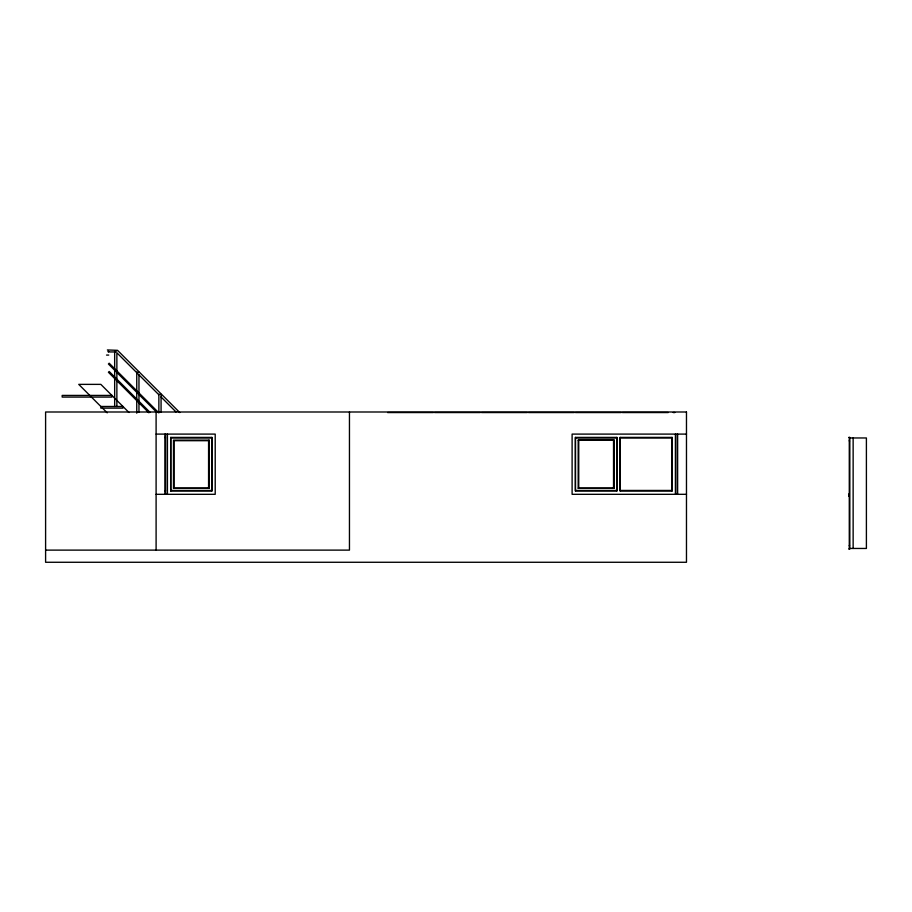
<?xml version="1.0" encoding="UTF-8"?>
<svg xmlns="http://www.w3.org/2000/svg" width="912" height="912" viewBox="0 0 912 912"><rect width="100%" height="100%" fill="white"/><g stroke="black" fill="none" stroke-linecap="round" stroke-linejoin="round"><path stroke-width="1.37" d="M164.935 490.998L165.539 490.531M208.597 440.667L209.133 440.131L173.497 440.131L173.497 488.239L209.133 488.239L209.133 440.131M211.892 490.998L211.892 437.407L170.738 437.407L170.738 490.998L211.892 490.998L211.892 437.407M170.738 490.998L170.738 437.407M173.497 488.239L209.133 488.239M578.185 440.177L614.095 440.177L578.185 440.177L578.185 488.239L614.095 488.239L614.095 440.177M616.854 490.998L616.854 437.407L575.426 437.407L575.426 490.998L616.854 490.998L616.854 437.407M575.426 490.998L575.426 437.407M578.185 488.239L614.095 488.239M672.11 490.998L672.11 437.407L620.171 437.407L620.171 490.998L672.11 490.998L672.11 437.407M620.171 490.998L620.171 437.407M849.528 545.33L849.448 545.41A1.448 1.026 0 0 0 849.277 545.695M107.365 349.946L117.534 350.333L179.789 412.577M114.695 350.835L116.827 350.835M108.745 351.941L115.904 351.941M106.533 355.076L108.745 355.076M138.966 372.199L136.754 372.199L136.754 413.204M100.844 406.478L122.949 406.478L122.949 408.131L100.844 408.131L100.844 406.478L78.751 384.374L100.844 384.374L128.968 412.498M387.577 412.555L433.439 412.555M434.545 412.555L480.396 412.555M481.502 412.555L527.353 412.555M528.458 412.555L574.321 412.555M575.426 412.555L621.277 412.555M622.383 412.555L668.234 412.555M673.204 412.555L674.869 412.555M156.1 434.101L215.209 434.101L215.209 494.315L156.1 494.315M686.474 434.101L572.109 434.101L572.109 494.315L686.474 494.315M848.798 437.407L849.824 437.407L849.824 549.013L848.798 549.013M171.285 437.965L211.345 437.965M575.974 437.965L616.307 437.965M620.719 437.965L671.551 437.965M849.824 437.965L866.4 437.965L866.4 548.454L849.824 548.454M171.285 490.451L211.345 490.451M575.974 490.451L616.307 490.451M620.719 490.451L671.551 490.451M45.6 550.118L349.456 550.118L349.456 411.996M108.71 351.439L107.935 351.268L108.22 351.941M165.539 437.885L164.935 437.407M849.528 441.1L849.448 441.02A1.448 1.026 0 0 1 849.277 440.724M158.859 394.771L116.873 352.784L116.873 406.478M161.071 396.982L175.982 411.905M156.864 412.452L108.414 363.991L109.178 363.215L158.859 412.874L158.859 394.349L161.071 394.349L161.071 412.304M149.91 412.213L109.189 371.492L108.425 372.267L148.907 412.783M102.509 408.131L107.206 412.828M853.142 437.965L853.142 548.454M849.277 437.407L849.277 549.013M848.855 493.882L848.855 496.402M677.627 434.101L677.627 494.315M677.217 434.101L677.217 494.315M675.416 434.101L675.416 494.315M613.537 440.724L613.537 487.681M578.732 440.724L578.732 487.681M208.574 487.681L208.574 440.69L174.055 440.69L174.055 487.681M167.42 434.101L167.42 494.315M165.619 434.101L165.619 494.315M164.935 434.101L164.935 494.315M156.1 411.996L156.1 550.118M138.966 374.889L138.966 412.315M114.661 351.941L114.661 406.478M111.902 395.42L62.176 395.42L62.176 397.085L111.902 397.085L111.902 395.42M686.474 411.996L45.6 411.996L45.6 562.271L686.474 562.271L686.474 411.996"/></g></svg>
